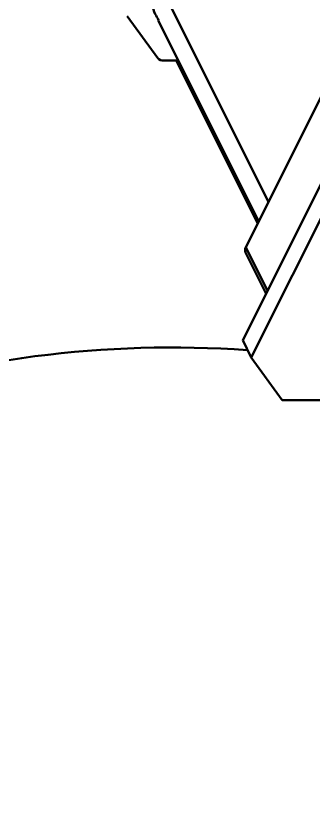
# Model space of a CAD drawing. Header units: millimetres. Extents: x 786 to 1380, y -734 to -314.
# Drawn here: x 1194.76 to 1207.06, y -481.01 to -447.57 of the extents above; entities that cross this region are included whole.
import ezdxf

# ---------------------------------------------------------------- set-up
doc = ezdxf.new("R2010")
doc.units = ezdxf.units.MM
doc.header["$PDSIZE"] = -1
doc.layers.add('粗实线层', color=7, linetype='Continuous', lineweight=15)
doc.dimstyles.new('ISO-25', dxfattribs={"dimtxt": 2.5, "dimasz": 2.5, "dimexe": 1.25, "dimexo": 0.625, "dimtad": 1, "dimtxsty": 'Standard', "dimcen": 2.5, "dimadec": 0, "dimazin": 0, "dimtfac": 1, "dimtmove": 0, "dimatfit": 3, "dimfxl": 1, "dimarcsym": 0})

# ---------------------------------------------------------------- blocks, each defined once
blk = doc.blocks.new('*D130')
at = {"color": 0, "lineweight": -2, "transparency": 16777216}
for p, q in [((1145.915, -458.612), (1145.915, -342.532)), ((1246.277, -506.307), (1246.277, -342.532)), ((1149.995, -344.532), (1242.197, -344.532))]:
    blk.add_line(p, q, dxfattribs=at)
at = {"color": 0, "transparency": 16777216}
for points in [[(1149.995, -343.852), (1149.995, -345.212), (1145.915, -344.532)], [(1242.197, -343.852), (1242.197, -345.212), (1246.277, -344.532)]]:
    blk.add_solid(points, dxfattribs=at)
at = {"layer": 'Defpoints', "color": 0, "transparency": 16777216}
for p in [(1246.277, -344.532), (1145.915, -458.612), (1246.277, -506.307)]:
    blk.add_point(p, dxfattribs=at)
at = {"color": 0, "transparency": 16777216, "insert": (1196.096, -340.966), "char_height": 3.5, "attachment_point": 5}
blk.add_mtext('200,72', dxfattribs=at)

msp = doc.modelspace()

# ---------------------------------------------------------------- linework, layer by layer
at = {"layer": '粗实线层', "color": 7, "linetype": 'Continuous', "lineweight": 30}
for p, q in [((1204.5118, -461.7177), (1212.6436, -445.4542)), ((1209.3228, -447.0747), (1204.2842, -457.1518)), ((1199.3716, -447.573), (1200.6308, -449.3105)), ((1200.6495, -447.7499), (1204.8173, -456.0856)), ((1200.8852, -449.414), (1201.4816, -449.414)), ((1201.4003, -449.414), (1204.7767, -456.1669)), ((1204.1583, -461.0106), (1209.6384, -450.0504)), ((1204.27, -457.3754), (1205.1229, -459.0813)), ((1204.1583, -461.0106), (1204.5118, -461.7177)), ((1204.5118, -461.7177), (1205.793, -463.4855)), ((1207.8121, -463.4855), (1205.793, -463.4855))]:
    msp.add_line(p, q, dxfattribs=at)
at = {"layer": '粗实线层', "color": 8, "linetype": 'Continuous', "lineweight": 30}
for p, q in [((1205.223, -455.2743), (1200.5251, -445.8785)), ((1204.2842, -457.1518), (1205.1859, -458.9553))]:
    msp.add_line(p, q, dxfattribs=at)
at = {"layer": '粗实线层', "color": 7, "linetype": 'Continuous', "lineweight": 30}
for centre, radius, start, end in [((1200.8608, -449.1098), 0.3052, 221.10943, 274.5954), ((1204.5046, -457.2781), 0.254, 150.1923, 202.53998), ((1201.2771, -506.3068), 45, 86.07259, 130.86683), ((1201.2771, -506.3068), 45, 131.51202, 330.23211)]:
    msp.add_arc(centre, radius, start, end, dxfattribs=at)
msp.add_open_spline([(1200.5251, -445.8785), (1200.4469, -446.1506), (1200.2797, -446.7317), (1200.4391, -447.3388), (1200.6219, -447.6559), (1200.67, -447.7393)], degree=3, knots=[0, 0, 0, 0, 0.3934718, 0.8405097, 1, 1, 1, 1], dxfattribs=at)

# ---------------------------------------------------------------- dimensions: what is measured, and where the dimension line sits
dim = msp.add_linear_dim(base=(1246.2771, -344.5321), p1=(1145.9154, -458.6119), p2=(1246.2771, -506.3068), dimstyle='ISO-25', override={"dimtxt": 3.5, "dimasz": 4.08, "dimexe": 2, "dimexo": 0, "dimgap": 1.524, "dimtih": 1, "dimtoh": 1, "dimlfac": 2, "dimzin": 0, "dimadec": 2, "dimtzin": 0})
dim.commit()
dim.dimension.update_dxf_attribs({"geometry": '*D130', "text_midpoint": (1196.0962, -340.9664)})

doc.saveas('drawing.dxf')
